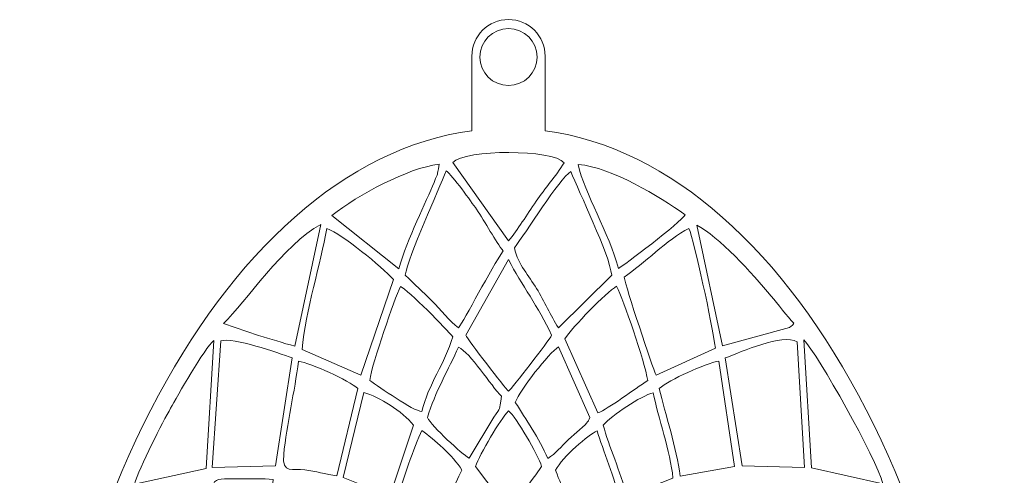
# Model space of a CAD drawing. Header units: millimetres. Extents: x -95 to 95, y -175 to 175.
# Drawn here: x -29.5 to 30.5, y 28.6 to 56.6 of the extents above; entities that cross this region are included whole.
import ezdxf

# ---------------------------------------------------------------- set-up
doc = ezdxf.new("R2010")
doc.units = ezdxf.units.MM
doc.header["$MEASUREMENT"] = 0
doc.layers.add('Camada 1', color=7, linetype='Continuous')

msp = doc.modelspace()

# ---------------------------------------------------------------- linework, layer by layer
at = {"layer": 'Camada 1', "color": 240, "lineweight": 9}
msp.add_ellipse((0.4745, 54.3118), major_axis=(1.7502, 0), ratio=0.9998857, dxfattribs=at)
at = {"layer": 'Camada 1', "color": 250, "lineweight": 9}
for points, knots in [([(2.7243, 54.3657), (2.7243, 54.3657), (2.7243, 49.7857), (2.7243, 49.7857), (2.7243, 49.7857), (18.2422, 47.7014), (30.4743, 24.2353), (30.4743, -4.4067), (30.4743, -4.4067), (30.4743, -34.4198), (17.0433, -58.7509), (0.4743, -58.7509), (0.4743, -58.7509), (-16.0947, -58.7509), (-29.5257, -34.4198), (-29.5257, -4.4067), (-29.5257, -4.4067), (-29.5257, 24.2353), (-17.2936, 47.7014), (-1.7757, 49.7857), (-1.7757, 49.7857), (-1.7757, 49.7857), (-1.7757, 54.3657), (-1.7757, 54.3657), (-1.7757, 54.3657), (-1.7757, 55.6084), (-0.7684, 56.6157), (0.4743, 56.6157), (0.4743, 56.6157), (1.717, 56.6157), (2.7243, 55.6084), (2.7243, 54.3657)], [0, 0, 0, 0, 0.1111111, 0.1111111, 0.1111111, 0.1111111, 0.2222222, 0.2222222, 0.2222222, 0.2222222, 0.3333333, 0.3333333, 0.3333333, 0.3333333, 0.4444444, 0.4444444, 0.4444444, 0.4444444, 0.5555556, 0.5555556, 0.5555556, 0.5555556, 0.6666667, 0.6666667, 0.6666667, 0.6666667, 0.7777778, 0.7777778, 0.7777778, 0.7777778, 1, 1, 1, 1]), ([(-2.9402, 47.8257), (-2.9402, 47.8257), (0.4746, 43.0174), (0.4746, 43.0174), (0.4746, 43.0174), (1.0568, 43.7258), (1.5863, 44.6109), (2.1711, 45.4577), (2.1711, 45.4577), (2.7185, 46.2504), (3.3679, 46.9766), (3.8857, 47.8176), (3.8857, 47.8176), (3.2372, 48.649), (-2.2136, 48.6685), (-2.9402, 47.8257)], [0, 0, 0, 0, 0.2, 0.2, 0.2, 0.2, 0.4, 0.4, 0.4, 0.4, 0.6, 0.6, 0.6, 0.6, 1, 1, 1, 1]), ([(-10.3553, 44.5887), (-10.3553, 44.5887), (-6.2566, 41.3023), (-6.2566, 41.3023), (-6.2566, 41.3023), (-5.7341, 43.1674), (-4.5461, 45.4548), (-4.0933, 46.6127), (-4.0933, 46.6127), (-3.7965, 47.3718), (-3.9458, 46.8388), (-3.783, 47.7257), (-3.783, 47.7257), (-5.7404, 47.4925), (-8.7465, 45.8492), (-10.3553, 44.5887)], [0, 0, 0, 0, 0.2, 0.2, 0.2, 0.2, 0.4, 0.4, 0.4, 0.4, 0.6, 0.6, 0.6, 0.6, 1, 1, 1, 1]), ([(7.214, 41.3283), (7.4837, 41.4446), (11.0512, 44.1621), (11.3219, 44.6273), (11.3219, 44.6273), (9.6662, 45.7402), (6.8805, 47.5297), (4.7511, 47.7149), (4.7511, 47.7149), (5.124, 45.9291), (6.6572, 43.5226), (7.214, 41.3283)], [0, 0, 0, 0, 0.25, 0.25, 0.25, 0.25, 0.5, 0.5, 0.5, 0.5, 1, 1, 1, 1]), ([(-5.8586, 40.912), (-5.2955, 40.3421), (-4.768, 39.8867), (-4.2324, 39.3469), (-4.2324, 39.3469), (-3.6988, 38.809), (-3.1186, 38.0603), (-2.5873, 37.6821), (-2.5873, 37.6821), (-2.2455, 38.1139), (-0.5777, 41.3794), (0.1503, 42.409), (0.1503, 42.409), (-0.3038, 42.9495), (-0.9619, 44.1949), (-1.4911, 44.9632), (-1.4911, 44.9632), (-1.8067, 45.4214), (-2.9557, 47.04), (-3.3553, 47.3276), (-3.3553, 47.3276), (-3.7848, 46.1875), (-5.6939, 42.066), (-5.8586, 40.912)], [0, 0, 0, 0, 0.1428571, 0.1428571, 0.1428571, 0.1428571, 0.2857143, 0.2857143, 0.2857143, 0.2857143, 0.4285714, 0.4285714, 0.4285714, 0.4285714, 0.5714286, 0.5714286, 0.5714286, 0.5714286, 0.7142857, 0.7142857, 0.7142857, 0.7142857, 1, 1, 1, 1]), ([(0.8375, 42.5916), (1.0878, 41.4968), (1.7231, 40.898), (2.1947, 40.1024), (2.1947, 40.1024), (2.6803, 39.2833), (3.0629, 38.4498), (3.5365, 37.6736), (3.5365, 37.6736), (3.5365, 37.6736), (6.815, 40.912), (6.815, 40.912), (6.815, 40.912), (6.6398, 42.2495), (4.798, 46.0105), (4.302, 47.2845), (4.302, 47.2845), (3.5859, 46.8257), (1.535, 43.5096), (0.8375, 42.5916)], [0, 0, 0, 0, 0.1666667, 0.1666667, 0.1666667, 0.1666667, 0.3333333, 0.3333333, 0.3333333, 0.3333333, 0.5, 0.5, 0.5, 0.5, 0.6666667, 0.6666667, 0.6666667, 0.6666667, 1, 1, 1, 1]), ([(-17.0144, 37.9474), (-17.0144, 37.9474), (-14.8575, 37.2118), (-14.8575, 37.2118), (-14.8575, 37.2118), (-14.1359, 37.0208), (-13.3538, 36.7311), (-12.6363, 36.5564), (-12.6363, 36.5564), (-12.6363, 36.5564), (-11.033, 44.0358), (-11.033, 44.0358), (-11.033, 44.0358), (-13.3372, 42.7829), (-15.6403, 39.2688), (-17.0144, 37.9474)], [0, 0, 0, 0, 0.2, 0.2, 0.2, 0.2, 0.4, 0.4, 0.4, 0.4, 0.6, 0.6, 0.6, 0.6, 1, 1, 1, 1]), ([(13.6, 36.5806), (13.6, 36.5806), (17.7065, 37.6989), (17.7065, 37.6989), (17.7065, 37.6989), (17.9278, 37.8525), (17.8474, 37.7852), (17.9835, 37.9761), (17.9835, 37.9761), (17.5818, 38.358), (16.979, 39.1669), (16.6002, 39.6225), (16.6002, 39.6225), (15.4323, 41.0268), (13.358, 43.2988), (12.0272, 43.9897), (12.0272, 43.9897), (12.0272, 43.9897), (13.6, 36.5806), (13.6, 36.5806)], [0, 0, 0, 0, 0.1666667, 0.1666667, 0.1666667, 0.1666667, 0.3333333, 0.3333333, 0.3333333, 0.3333333, 0.5, 0.5, 0.5, 0.5, 0.6666667, 0.6666667, 0.6666667, 0.6666667, 1, 1, 1, 1]), ([(-12.1957, 36.3423), (-12.1957, 36.3423), (-8.5802, 34.7832), (-8.5802, 34.7832), (-8.5802, 34.7832), (-8.5802, 34.7832), (-6.5808, 40.6529), (-6.5808, 40.6529), (-6.5808, 40.6529), (-7.3167, 41.4283), (-9.6963, 43.4286), (-10.6796, 43.791), (-10.6796, 43.791), (-11.0283, 41.6218), (-11.9817, 38.7388), (-12.1957, 36.3423)], [0, 0, 0, 0, 0.2, 0.2, 0.2, 0.2, 0.4, 0.4, 0.4, 0.4, 0.6, 0.6, 0.6, 0.6, 1, 1, 1, 1]), ([(7.5678, 40.7968), (7.6665, 40.197), (9.3064, 35.2452), (9.5328, 34.7647), (9.5328, 34.7647), (9.5328, 34.7647), (13.1659, 36.4331), (13.1659, 36.4331), (13.1659, 36.4331), (12.9745, 37.9503), (11.8757, 42.951), (11.5457, 43.7913), (11.5457, 43.7913), (10.1942, 43.1159), (8.8001, 41.6057), (7.5678, 40.7968)], [0, 0, 0, 0, 0.2, 0.2, 0.2, 0.2, 0.4, 0.4, 0.4, 0.4, 0.6, 0.6, 0.6, 0.6, 1, 1, 1, 1]), ([(-2.1538, 37.229), (-2.0126, 36.9502), (0.265, 33.9674), (0.4746, 33.7847), (0.4746, 33.7847), (0.6849, 33.9388), (2.9398, 36.8776), (3.1185, 37.229), (3.1185, 37.229), (2.3, 38.9855), (1.2904, 40.3012), (0.4746, 41.8689), (0.4746, 41.8689), (0.4746, 41.8689), (-2.1538, 37.229), (-2.1538, 37.229)], [0, 0, 0, 0, 0.2, 0.2, 0.2, 0.2, 0.4, 0.4, 0.4, 0.4, 0.6, 0.6, 0.6, 0.6, 1, 1, 1, 1]), ([(-8.0414, 34.4388), (-7.452, 34.0478), (-5.3816, 32.5791), (-4.8474, 32.5345), (-4.8474, 32.5345), (-4.4442, 34.2366), (-3.4107, 35.4924), (-2.9447, 37.1344), (-2.9447, 37.1344), (-3.2901, 37.5555), (-5.6764, 40.0188), (-6.1596, 40.2223), (-6.1596, 40.2223), (-6.5126, 39.445), (-7.8862, 35.5716), (-8.0414, 34.4388)], [0, 0, 0, 0, 0.2, 0.2, 0.2, 0.2, 0.4, 0.4, 0.4, 0.4, 0.6, 0.6, 0.6, 0.6, 1, 1, 1, 1]), ([(3.9213, 36.9988), (3.9213, 36.9988), (5.9536, 32.4498), (5.9536, 32.4498), (5.9536, 32.4498), (6.5948, 32.7029), (8.2427, 33.9465), (9.015, 34.4353), (9.015, 34.4353), (8.8113, 35.7022), (7.536, 39.3825), (7.1088, 40.2345), (7.1088, 40.2345), (6.4432, 39.8523), (4.4004, 37.7162), (3.9213, 36.9988)], [0, 0, 0, 0, 0.2, 0.2, 0.2, 0.2, 0.4, 0.4, 0.4, 0.4, 0.6, 0.6, 0.6, 0.6, 1, 1, 1, 1]), ([(13.7634, 35.8281), (13.7634, 35.8281), (14.8161, 29.2041), (14.8161, 29.2041), (14.8161, 29.2041), (14.8161, 29.2041), (18.6279, 29.1014), (18.6279, 29.1014), (18.6279, 29.1014), (18.6279, 29.1014), (18.1814, 36.8212), (18.1814, 36.8212), (18.1814, 36.8212), (17.2731, 37.3456), (14.79, 36.2118), (13.7634, 35.8281)], [0, 0, 0, 0, 0.2, 0.2, 0.2, 0.2, 0.4, 0.4, 0.4, 0.4, 0.6, 0.6, 0.6, 0.6, 1, 1, 1, 1]), ([(-22.4804, 28.0744), (-22.4804, 28.0744), (-18.0808, 29.0505), (-18.0808, 29.0505), (-18.0808, 29.0505), (-18.0808, 29.0505), (-17.6116, 36.8925), (-17.6116, 36.8925), (-17.6116, 36.8925), (-18.1714, 36.4385), (-19.8677, 33.4449), (-20.2589, 32.7431), (-20.2589, 32.7431), (-20.7055, 31.9421), (-22.1874, 29.1157), (-22.4804, 28.0744)], [0, 0, 0, 0, 0.2, 0.2, 0.2, 0.2, 0.4, 0.4, 0.4, 0.4, 0.6, 0.6, 0.6, 0.6, 1, 1, 1, 1]), ([(-17.7033, 29.1107), (-17.7033, 29.1107), (-13.8155, 29.2098), (-13.8155, 29.2098), (-13.8155, 29.2098), (-13.8155, 29.2098), (-12.8048, 35.8346), (-12.8048, 35.8346), (-12.8048, 35.8346), (-13.685, 36.1552), (-16.3867, 37.1034), (-17.1859, 36.8829), (-17.1859, 36.8829), (-17.1859, 36.8829), (-17.7033, 29.1107), (-17.7033, 29.1107)], [0, 0, 0, 0, 0.2, 0.2, 0.2, 0.2, 0.4, 0.4, 0.4, 0.4, 0.6, 0.6, 0.6, 0.6, 1, 1, 1, 1]), ([(19.0704, 29.0806), (19.0704, 29.0806), (23.4425, 28.1028), (23.4425, 28.1028), (23.4425, 28.1028), (23.05, 29.6429), (19.4542, 36.0664), (18.589, 36.9359), (18.589, 36.9359), (18.589, 36.9359), (19.0704, 29.0806), (19.0704, 29.0806)], [0, 0, 0, 0, 0.25, 0.25, 0.25, 0.25, 0.5, 0.5, 0.5, 0.5, 1, 1, 1, 1]), ([(-4.5018, 32.1648), (-4.2357, 31.6453), (-2.3684, 29.8948), (-1.938, 29.684), (-1.938, 29.684), (-1.938, 29.684), (-0.4347, 32.1838), (-0.4347, 32.1838), (-0.4347, 32.1838), (0.0282, 32.8973), (-0.1207, 32.4966), (0.0514, 33.473), (0.0514, 33.473), (-0.6066, 34.1179), (-1.866, 36.1606), (-2.5978, 36.4944), (-2.5978, 36.4944), (-3.1789, 35.1695), (-4.044, 33.7136), (-4.5018, 32.1648)], [0, 0, 0, 0, 0.1666667, 0.1666667, 0.1666667, 0.1666667, 0.3333333, 0.3333333, 0.3333333, 0.3333333, 0.5, 0.5, 0.5, 0.5, 0.6666667, 0.6666667, 0.6666667, 0.6666667, 1, 1, 1, 1]), ([(0.8922, 33.0982), (1.5455, 32.0468), (2.3548, 30.9155), (2.8827, 29.6507), (2.8827, 29.6507), (3.3799, 29.9438), (3.6891, 30.3909), (4.1556, 30.8138), (4.1556, 30.8138), (4.1556, 30.8138), (5.1738, 31.7294), (5.1738, 31.7294), (5.1738, 31.7294), (5.4683, 32.0749), (5.3146, 31.8668), (5.4699, 32.1648), (5.4699, 32.1648), (5.4699, 32.1648), (3.5505, 36.5182), (3.5505, 36.5182), (3.5505, 36.5182), (2.9237, 36.1066), (1.1948, 33.8936), (0.8922, 33.0982)], [0, 0, 0, 0, 0.1428571, 0.1428571, 0.1428571, 0.1428571, 0.2857143, 0.2857143, 0.2857143, 0.2857143, 0.4285714, 0.4285714, 0.4285714, 0.4285714, 0.5714286, 0.5714286, 0.5714286, 0.5714286, 0.7142857, 0.7142857, 0.7142857, 0.7142857, 1, 1, 1, 1]), ([(-10.0553, 28.5962), (-10.0553, 28.5962), (-8.7672, 33.9546), (-8.7672, 33.9546), (-8.7672, 33.9546), (-9.3256, 34.4641), (-11.6433, 35.5104), (-12.411, 35.6302), (-12.411, 35.6302), (-12.641, 33.7663), (-13.1319, 31.782), (-13.3187, 29.8912), (-13.3187, 29.8912), (-13.4383, 28.6815), (-12.7591, 29.0598), (-12.0266, 28.9586), (-12.0266, 28.9586), (-11.3768, 28.8689), (-10.733, 28.6794), (-10.0553, 28.5962)], [0, 0, 0, 0, 0.1666667, 0.1666667, 0.1666667, 0.1666667, 0.3333333, 0.3333333, 0.3333333, 0.3333333, 0.5, 0.5, 0.5, 0.5, 0.6666667, 0.6666667, 0.6666667, 0.6666667, 1, 1, 1, 1]), ([(9.7176, 33.9533), (10.1038, 32.3746), (10.7843, 30.2891), (11.0145, 28.5782), (11.0145, 28.5782), (11.0145, 28.5782), (14.333, 29.1636), (14.333, 29.1636), (14.333, 29.1636), (14.333, 29.1636), (13.3814, 35.6429), (13.3814, 35.6429), (13.3814, 35.6429), (12.5366, 35.4793), (10.3559, 34.4982), (9.7176, 33.9533)], [0, 0, 0, 0, 0.2, 0.2, 0.2, 0.2, 0.4, 0.4, 0.4, 0.4, 0.6, 0.6, 0.6, 0.6, 1, 1, 1, 1]), ([(-9.6616, 28.4811), (-9.6616, 28.4811), (-6.8051, 27.3323), (-6.8051, 27.3323), (-6.8051, 27.3323), (-6.8051, 27.3323), (-5.3542, 31.7045), (-5.3542, 31.7045), (-5.3542, 31.7045), (-6.0438, 32.5506), (-7.4523, 33.4561), (-8.411, 33.7041), (-8.411, 33.7041), (-8.411, 33.7041), (-9.6616, 28.4811), (-9.6616, 28.4811)], [0, 0, 0, 0, 0.2, 0.2, 0.2, 0.2, 0.4, 0.4, 0.4, 0.4, 0.6, 0.6, 0.6, 0.6, 1, 1, 1, 1]), ([(6.2894, 31.7045), (6.629, 30.3852), (7.3302, 28.8857), (7.7467, 27.3434), (7.7467, 27.3434), (7.7467, 27.3434), (10.5671, 28.4539), (10.5671, 28.4539), (10.5671, 28.4539), (10.3978, 30.0842), (9.6473, 32.1942), (9.3583, 33.6924), (9.3583, 33.6924), (8.6116, 33.5081), (6.789, 32.2974), (6.2894, 31.7045)], [0, 0, 0, 0, 0.2, 0.2, 0.2, 0.2, 0.4, 0.4, 0.4, 0.4, 0.6, 0.6, 0.6, 0.6, 1, 1, 1, 1]), ([(-1.5453, 29.1724), (-1.5453, 29.1724), (0.4746, 26.473), (0.4746, 26.473), (0.4746, 26.473), (0.6144, 26.5897), (2.3514, 28.8842), (2.5054, 29.1724), (2.5054, 29.1724), (2.2732, 29.8959), (0.955, 32.1904), (0.4746, 32.5807), (0.4746, 32.5807), (-0.0196, 32.0627), (-1.2943, 29.9267), (-1.5453, 29.1724)], [0, 0, 0, 0, 0.2, 0.2, 0.2, 0.2, 0.4, 0.4, 0.4, 0.4, 0.6, 0.6, 0.6, 0.6, 1, 1, 1, 1]), ([(-6.3175, 26.9911), (-6.3175, 26.9911), (-3.8492, 25.3176), (-3.8492, 25.3176), (-3.8492, 25.3176), (-3.5813, 26.5435), (-2.8277, 28.0369), (-2.3864, 28.9422), (-2.3864, 28.9422), (-2.9406, 29.8614), (-4.0842, 30.8149), (-4.8474, 31.3808), (-4.8474, 31.3808), (-5.2642, 30.4038), (-6.1179, 28.2699), (-6.3175, 26.9911)], [0, 0, 0, 0, 0.2, 0.2, 0.2, 0.2, 0.4, 0.4, 0.4, 0.4, 0.6, 0.6, 0.6, 0.6, 1, 1, 1, 1]), ([(3.3634, 28.9422), (3.4874, 28.5168), (4.6565, 25.8543), (4.8454, 25.5435), (4.8454, 25.5435), (5.4641, 25.4139), (6.5676, 26.6279), (7.2852, 26.9696), (7.2852, 26.9696), (7.0627, 28.3982), (6.2479, 30.2114), (5.9062, 31.3528), (5.9062, 31.3528), (5.3878, 31.1137), (3.7893, 29.7603), (3.3634, 28.9422)], [0, 0, 0, 0, 0.2, 0.2, 0.2, 0.2, 0.4, 0.4, 0.4, 0.4, 0.6, 0.6, 0.6, 0.6, 1, 1, 1, 1]), ([(-17.7649, 25.2592), (-17.7649, 25.2592), (-17.7649, 22.4969), (-17.7649, 22.4969), (-17.7649, 22.4969), (-17.7649, 22.4969), (-17.7559, 21.5842), (-17.7559, 21.5842), (-17.7559, 21.5842), (-17.7559, 21.5842), (-14.4755, 22.5275), (-14.4755, 22.5275), (-14.4755, 22.5275), (-14.4755, 22.5275), (-13.9589, 28.3611), (-13.9589, 28.3611), (-13.9589, 28.3611), (-13.9589, 28.3611), (-14.4521, 28.4159), (-14.4521, 28.4159), (-14.4521, 28.4159), (-14.4521, 28.4159), (-16.1108, 28.409), (-16.1108, 28.409), (-16.1108, 28.409), (-17.9686, 28.4085), (-17.7651, 28.6567), (-17.7649, 25.2592)], [0, 0, 0, 0, 0.125, 0.125, 0.125, 0.125, 0.25, 0.25, 0.25, 0.25, 0.375, 0.375, 0.375, 0.375, 0.5, 0.5, 0.5, 0.5, 0.625, 0.625, 0.625, 0.625, 0.75, 0.75, 0.75, 0.75, 1, 1, 1, 1])]:
    msp.add_open_spline(points, degree=3, knots=knots, dxfattribs=at)
at = {"layer": 'Camada 1', "color": 240, "lineweight": 9}
msp.add_open_spline([(2.7243, 54.3657), (2.7243, 54.3657), (2.7243, 49.7857), (2.7243, 49.7857), (2.7243, 49.7857), (18.2422, 47.7014), (30.4743, 24.2353), (30.4743, -4.4067), (30.4743, -4.4067), (30.4743, -34.4198), (17.0433, -58.7509), (0.4743, -58.7509), (0.4743, -58.7509), (-16.0947, -58.7509), (-29.5257, -34.4198), (-29.5257, -4.4067), (-29.5257, -4.4067), (-29.5257, 24.2353), (-17.2936, 47.7014), (-1.7757, 49.7857), (-1.7757, 49.7857), (-1.7757, 49.7857), (-1.7757, 54.3657), (-1.7757, 54.3657), (-1.7757, 54.3657), (-1.7757, 55.6084), (-0.7684, 56.6157), (0.4743, 56.6157), (0.4743, 56.6157), (1.717, 56.6157), (2.7243, 55.6084), (2.7243, 54.3657)], degree=3, knots=[0, 0, 0, 0, 0.1111111, 0.1111111, 0.1111111, 0.1111111, 0.2222222, 0.2222222, 0.2222222, 0.2222222, 0.3333333, 0.3333333, 0.3333333, 0.3333333, 0.4444444, 0.4444444, 0.4444444, 0.4444444, 0.5555556, 0.5555556, 0.5555556, 0.5555556, 0.6666667, 0.6666667, 0.6666667, 0.6666667, 0.7777778, 0.7777778, 0.7777778, 0.7777778, 1, 1, 1, 1], dxfattribs=at)

doc.saveas('drawing.dxf')
